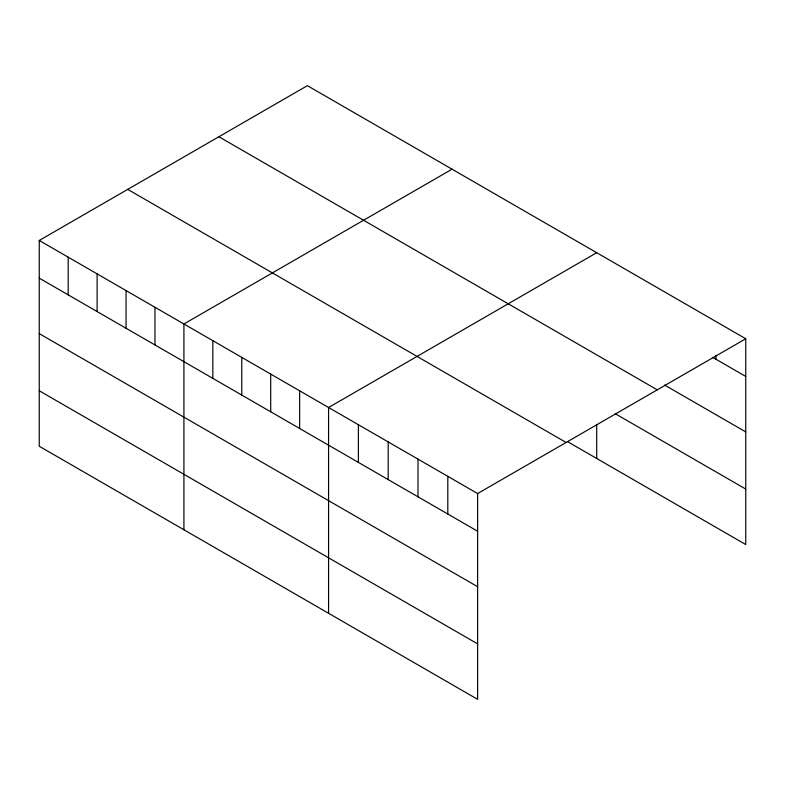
<?xml version="1.0" encoding="UTF-8"?>
<svg xmlns="http://www.w3.org/2000/svg" width="785" height="785" viewBox="0 0 785 785"><rect width="100%" height="100%" fill="white"/><g stroke="black" fill="none" stroke-linecap="round" stroke-linejoin="round"><path stroke-width="1.18" d="M39.25 240.465L477.623 493.559L477.623 699.337L39.25 446.243L39.25 240.465L307.377 85.663L745.75 338.757L745.75 544.535L567.771 441.778M452.042 169.187L183.916 323.989L183.916 529.767M596.708 252.701L328.572 407.503L328.572 613.281M477.623 493.559L745.75 338.757M712.858 357.45L745.75 376.437M664.542 385.023L745.75 431.907M218.897 136.747L657.271 389.841M615.205 413.695L745.75 489.065M127.729 189.381L566.103 442.475M39.25 278.145L477.623 531.239M39.25 333.625L477.623 586.709M39.25 390.773L477.623 643.867M715.94 355.576L715.94 359.226M596.708 424.714L596.708 458.479M447.813 476.348L447.813 514.028M418.003 459.137L418.003 496.817M388.192 441.926L388.192 479.606M358.382 424.714L358.382 462.394M299.644 390.802L299.644 428.482M270.707 374.102L270.707 411.782M241.78 357.401L241.78 395.081M212.843 340.69L212.843 378.37M154.979 307.288L154.979 344.968M126.051 290.578L126.051 328.258M97.114 273.877L97.114 311.557M68.187 257.176L68.187 294.856"/></g></svg>
